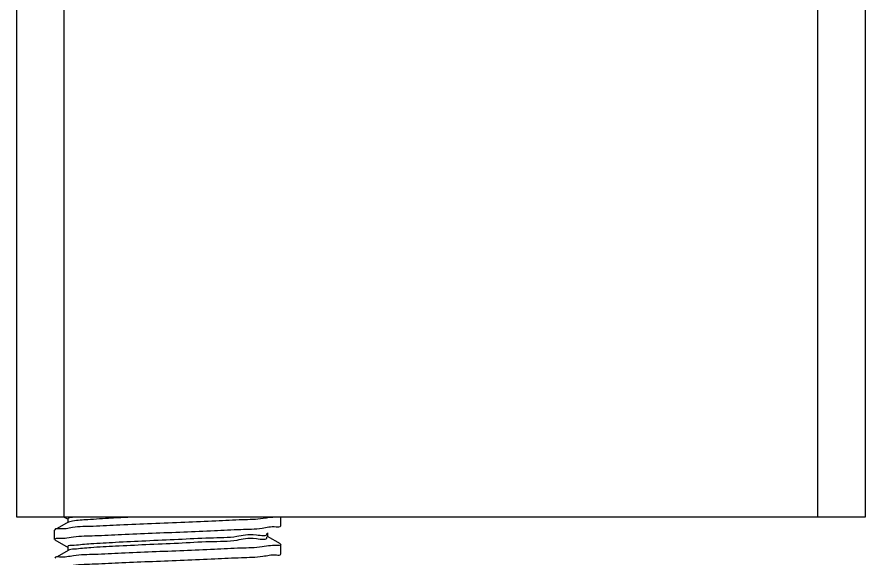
# Model space of a CAD drawing. Extents: x 552102 to 973302, y -80747 to 40012826.
# Drawn here: x 599496.2 to 599807.2, y 211788.9 to 211987.5 of the extents above; entities that cross this region are included whole.
import ezdxf

# ---------------------------------------------------------------- set-up
doc = ezdxf.new("R2010")
doc.units = 0
doc.header["$LTSCALE"] = 1000
doc.header["$MEASUREMENT"] = 0
doc.layers.add('02___PRT_ALL_AXES', color=7, linetype='Continuous')

msp = doc.modelspace()

# ---------------------------------------------------------------- linework, layer by layer
at = {"color": 2, "linetype": 'Continuous'}
for p, q in [((599496.17, 211803.84), (599496.17, 213739.2)), ((599513.45, 211803.84), (599513.45, 213739.2)), ((599789.93, 211803.84), (599789.93, 213739.2)), ((599807.21, 213739.2), (599807.21, 211803.84)), ((599807.21, 211803.84), (599496.17, 211803.84))]:
    msp.add_line(p, q, dxfattribs=at)
at = {"color": 133, "linetype": 'Continuous'}
for p, q in [((599513.51, 211803.95), (599514.89, 211803.15)), ((599514.78, 211803.28), (599514.78, 211801.9)), ((599514.89, 211802.02), (599510.96, 211799.75)), ((599515.06, 211802.05), (599514.91, 211801.99)), ((599516.59, 211802.42), (599515.06, 211802.05)), ((599592.84, 211800.74), (599592.94, 211800.86)), ((599510.09, 211799.24), (599509.99, 211799.13)), ((599514.47, 211796.26), (599516.86, 211796.64)), ((599587.7, 211796.62), (599587.72, 211796.46)), ((599587.72, 211797.92), (599587.72, 211797.84)), ((599592.84, 211794.06), (599588.04, 211796.84)), ((599588.15, 211796.71), (599588.15, 211798.09)), ((599510.09, 211795.56), (599514.89, 211792.78)), ((599588.46, 211793.36), (599586.11, 211792.99)), ((599514.89, 211791.66), (599510.96, 211789.38)), ((599514.78, 211792.91), (599514.78, 211791.53)), ((599592.84, 211790.38), (599592.94, 211790.49))]:
    msp.add_line(p, q, dxfattribs=at)
for points, start_tangent, end_tangent in [([(599516.59, 211803.8), (599514.79, 211803.27)], (-0.983144, -0.182832), (-0.443944, -0.896054)), ([(599586.46, 211803.38), (599578.83, 211802.91), (599569.07, 211802.45), (599557.77, 211801.97), (599545.53, 211801.49), (599533.93, 211801), (599524.12, 211800.53), (599516.51, 211800.07)], (-0.989075, -0.147412), (-0.989121, -0.147102)), ([(599537.68, 211803.87), (599530.77, 211803.5), (599522.11, 211802.96), (599516.59, 211802.42)], (-0.998958, -0.045637), (-0.983144, -0.182832)), ([(599591.24, 211803.85), (599586.46, 211803.38)], (-0.999464, 0.032734), (-0.989075, -0.147412)), ([(599516.51, 211800.07), (599511.66, 211799.6), (599510.01, 211799.27)], (-0.989121, -0.147102), (-0.307287, -0.951617)), ([(599516.86, 211796.64), (599524.71, 211797.11), (599534.47, 211797.57), (599545.72, 211798.04), (599557.32, 211798.5), (599568.56, 211798.97), (599578.3, 211799.43), (599586.11, 211799.9)], (0.989285, 0.145996), (0.989281, 0.146022)), ([(599586.11, 211799.9), (599591.21, 211800.38), (599592.92, 211800.72)], (0.989281, 0.146022), (0.294052, 0.955789)), ([(599587.72, 211797.84), (599584, 211797.3), (599576.81, 211796.76), (599566.91, 211796.22), (599555.37, 211795.68), (599543.4, 211795.14), (599532.3, 211794.59), (599523.25, 211794.05), (599517.2, 211793.51)], (0.050572, -0.99872), (-0.994102, -0.108448)), ([(599509.99, 211795.67), (599511.73, 211796.15)], (0, 1), (0.999156, -0.041066)), ([(599511.73, 211796.15), (599514.47, 211796.26)], (0.999156, -0.041066), (0.992451, 0.122644)), ([(599517.2, 211793.51), (599514.81, 211792.97), (599514.82, 211792.95)], (-0.994102, -0.108448), (0.660209, -0.751082)), ([(599587.72, 211796.46), (599584, 211795.92), (599576.81, 211795.38), (599566.91, 211794.84), (599555.37, 211794.29), (599543.4, 211793.75), (599532.3, 211793.21), (599523.25, 211792.67), (599517.2, 211792.13)], (0.050572, -0.99872), (-0.994102, -0.108448)), ([(599591.21, 211793.47), (599588.46, 211793.36)], (-0.999185, 0.04037), (-0.992246, -0.124289)), ([(599592.94, 211793.95), (599591.21, 211793.47)], (0, -1), (-0.999185, 0.04037)), ([(599517.2, 211792.13), (599514.85, 211791.71)], (-0.994102, -0.108448), (-0.813214, -0.581965)), ([(599586.11, 211792.99), (599578.3, 211792.52), (599568.56, 211792.06), (599557.32, 211791.59), (599545.72, 211791.12), (599534.47, 211790.66), (599524.71, 211790.2), (599516.86, 211789.73)], (-0.989281, -0.146022), (-0.989285, -0.145996)), ([(599586.39, 211789.55), (599591.3, 211790.03), (599592.91, 211790.35)], (0.989112, 0.147164), (0.314206, 0.949355)), ([(599516.86, 211789.73), (599511.73, 211789.24), (599510.01, 211788.9)], (-0.989285, -0.145996), (-0.291656, -0.956523)), ([(599516.78, 211786.26), (599524.78, 211786.74), (599534.65, 211787.21), (599545.86, 211787.67), (599557.48, 211788.14), (599568.75, 211788.61), (599578.56, 211789.07), (599586.39, 211789.55)], (0.989217, 0.146455), (0.989112, 0.147164))]:
    msp.add_spline(points, degree=3, dxfattribs=dict(at, start_tangent=start_tangent, end_tangent=end_tangent))
at = {"layer": '02___PRT_ALL_AXES', "color": 133, "linetype": 'Continuous'}
for p, q in [((599592.94, 211800.86), (599592.94, 211803.84)), ((599509.99, 211795.67), (599509.99, 211799.13)), ((599592.94, 211790.49), (599592.94, 211793.95))]:
    msp.add_line(p, q, dxfattribs=at)

doc.saveas('drawing.dxf')
